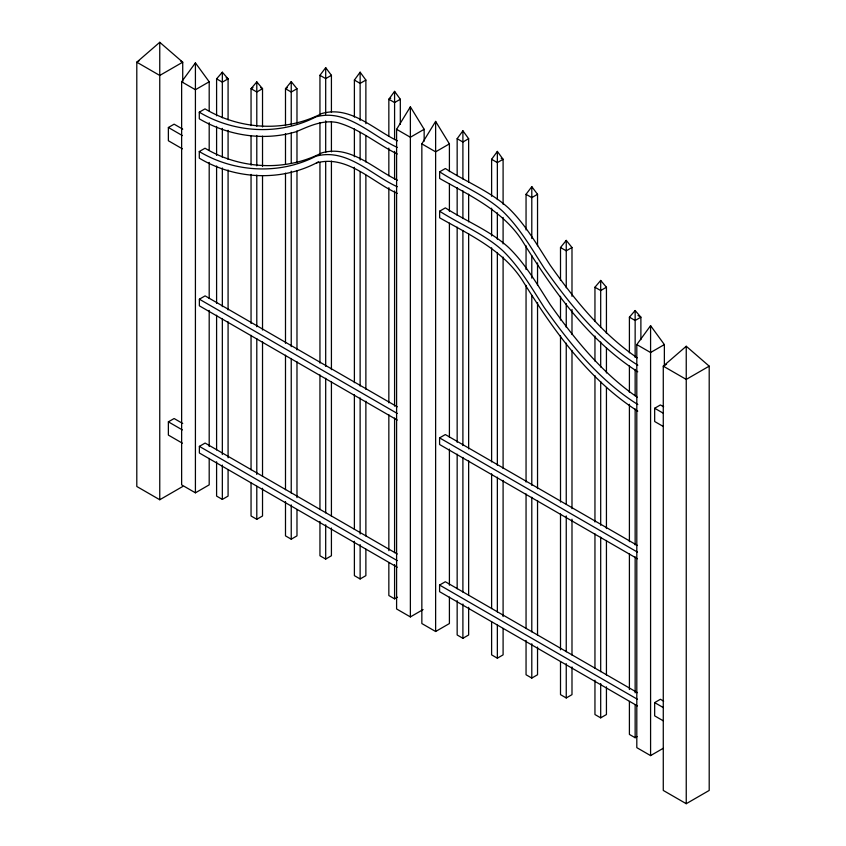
<?xml version="1.0" encoding="UTF-8"?>
<svg xmlns="http://www.w3.org/2000/svg" width="846" height="846" viewBox="0 0 846 846"><rect width="100%" height="100%" fill="white"/><g stroke="black" fill="none" stroke-linecap="round" stroke-linejoin="round"><path stroke-width="1.27" d="M423.085 609.575L410.373 616.914L396.594 608.961L396.594 129.301L410.373 106.818L424.153 129.301L424.153 141.187M449.406 597.117L449.406 623.544L435.627 631.497L421.847 623.544L421.847 143.883L435.627 121.401L449.406 143.883L449.406 171.632M400.317 124.33L400.317 99.257L394.585 91.368L388.843 99.257L388.843 136.217M457.157 175.661L457.157 138.702L462.899 130.813L468.642 138.702L468.642 182.26M209.195 458.426L209.195 484.853L195.415 492.816L181.636 484.853L181.636 81.776L195.415 62.89L209.195 81.776L209.195 110.858M354.389 117.065L354.389 80.063L360.132 72.196L365.874 80.063L365.874 123.675M491.611 196.293L491.611 159.291L497.353 151.413L503.095 159.291L503.095 204.224M663.306 748.255L650.585 755.605L636.805 747.653L636.805 344.576L650.585 325.678L664.364 344.576L664.364 365.715M319.947 114.897L319.947 75.305L325.689 67.669L331.421 75.305L331.421 112.264M526.053 229.943L526.053 194.294L531.796 186.67L537.538 194.294L537.538 245.774M296.978 123.03L296.978 88.735L291.236 81.628L285.493 88.735L285.493 125.663M560.507 280.481L560.507 247.508L566.249 240.401L571.991 247.508L571.991 296.312M262.524 126.932L262.524 88.682L256.793 81.893L251.051 88.682L251.051 125.61M594.95 321.522L594.95 287.238L600.692 280.449L606.434 287.238L606.434 333.398M216.597 115.807L216.597 78.837L222.339 72.206L228.082 78.837L228.082 119.772M629.403 352.814L629.403 317.165L635.145 310.535L640.887 317.165L640.887 339.616M182.725 82.02L182.725 62.192L159.757 42.3L136.798 62.192L136.798 486.482L159.757 499.743L182.725 486.482M686.243 346.257L663.275 366.149L663.275 790.439L686.243 803.7L709.202 790.439L709.202 366.149L686.243 346.257L686.243 803.7M138.977 60.923L136.798 62.192L159.757 75.453L182.725 62.192L180.536 60.923M209.195 81.776L195.415 89.729L181.636 81.776M182.366 148.833L168.375 140.753L168.375 127.492L174.117 124.172L182.725 129.142M397.271 154.004C377.179 144.116 359.476 128.719 337.681 122.638C323.119 119.508 309.403 126.054 296.364 131.648C263.973 141.377 228.304 135.794 199.307 118.831L199.275 112.18L205.018 108.87C240.042 129.84 285.208 132.41 321.713 113.544C350.297 105.253 373.816 129.533 397.43 140.827M252.965 87.582L251.051 88.682L256.793 92.003L262.524 88.682L260.621 87.582M287.407 87.624L285.493 88.735L291.236 92.045L296.978 88.735M318.392 161.819L316.478 162.929C279.815 181.848 234.479 179.225 199.307 158.181L199.275 151.54L205.018 148.219C240.042 169.189 285.208 171.77 321.713 152.904C350.297 144.613 373.816 168.893 397.43 180.187M331.421 75.305L325.689 78.615L319.947 75.305M365.874 80.063L360.132 83.384L354.389 80.063M390.757 98.147L388.843 99.257L394.585 102.567L400.317 99.257M424.153 129.301L410.373 137.253L396.594 129.301M449.406 143.883L435.627 151.836L421.847 143.883M468.642 138.702L462.899 142.012L457.157 138.702M397.25 420.06L199.37 305.829L199.37 299.198L205.113 295.878L397.271 406.82M637.768 371.785C588.774 340.483 554.183 291.796 523.78 243.257C504.776 211.574 470.492 195.891 439.634 178.453L439.634 171.823L445.377 168.513C466.209 181.975 490.067 191.196 508.552 208.074C525.588 224.602 537.369 245.372 550.154 265.136C574.603 299.833 601.992 333.567 637.207 357.837M637.768 411.135C588.774 379.843 554.183 331.146 523.78 282.617C504.776 250.934 470.492 235.241 439.634 217.813L439.634 211.183L445.377 207.862C466.209 221.335 490.067 230.546 508.552 247.423C525.588 263.952 537.369 284.732 550.154 304.497C574.603 339.193 601.992 372.917 637.207 397.186M537.538 194.294L531.796 197.615L526.053 194.294M182.366 443.177L168.375 435.098L168.375 421.837L174.117 418.527L182.725 423.497M397.25 567.243L199.37 453.001L199.37 446.371L205.113 443.061L397.271 553.993M571.991 247.508L566.249 250.828L560.507 247.508M216.597 461.757L216.597 496.094L222.339 499.404L228.082 496.094L228.082 469.689M606.434 287.238L600.692 290.548L594.95 287.238M251.051 483.013L251.051 515.986L256.793 519.296L262.524 515.986L262.524 488.29M637.45 558.751L439.582 444.51L439.582 437.879L445.324 434.558L637.472 545.501M285.493 501.572L285.493 535.867L291.236 539.188L296.978 535.867L296.978 509.493M664.364 344.576L650.585 352.528L636.805 344.576M319.947 521.443L319.947 555.759L325.689 559.069L331.421 555.759L331.421 528.041M666.553 364.256L663.275 366.149L686.243 379.41L709.202 366.149M663.275 426.479L654.667 421.509L654.667 408.248L660.409 404.938L663.634 406.799M354.389 541.281L354.389 575.65L360.132 578.96L365.874 575.65L365.874 549.213M388.843 562.537L388.843 595.531L394.585 598.852L397.451 597.191M637.45 705.924L439.582 591.682L439.582 585.051L445.324 581.741L637.472 692.673M457.157 600.66L457.157 634.976L462.899 638.296L468.642 634.976L468.642 607.259M491.611 621.831L491.611 654.867L497.353 658.188L503.095 654.867L503.095 628.441M526.053 640.443L526.053 674.759L531.796 678.069L537.538 674.759L537.538 647.042M560.507 661.667L560.507 694.64L566.249 697.961L571.991 694.64L571.991 666.944M594.95 680.247L594.95 714.532L600.692 717.852L606.434 714.532L606.434 686.836M663.275 720.834L654.667 715.864L654.667 702.603L660.409 699.282L663.634 701.154M629.403 701.408L629.403 734.423L635.145 737.733L637.059 736.633M316.478 162.929C347.156 154.469 371.732 181.985 397.271 193.353M199.275 112.18C234.31 133.15 279.466 135.73 315.97 116.864C346.828 108.309 371.606 135.868 397.271 147.373M199.275 151.54C234.31 172.499 279.466 175.08 315.97 156.214C346.828 147.669 371.606 175.228 397.271 186.723M501.181 158.181L503.095 159.291L497.353 162.601L491.611 159.291M439.634 171.823C460.467 185.295 484.335 194.506 502.81 211.384C519.846 227.912 531.637 248.692 544.412 268.457C570.341 305.046 599.391 341.097 637.81 365.186M226.168 77.737L228.082 78.837L222.339 82.157L216.597 78.837M638.011 315.505L640.887 317.165L635.145 320.486L629.403 317.165M439.634 211.183C460.467 224.645 484.335 233.856 502.81 250.733C519.846 267.262 531.637 288.042 544.412 307.807C570.341 344.396 599.391 380.457 637.81 404.536M168.375 127.492L182.366 135.572M654.667 408.248L663.275 413.218M199.37 299.198L397.25 413.44M439.582 437.879L637.45 552.121M168.375 421.837L182.366 429.927M654.667 702.603L663.275 707.573M199.37 446.371L397.25 560.612M439.582 585.051L637.45 699.293M650.585 325.678L650.585 755.605M635.145 310.535L635.145 357.456M635.145 369.332L635.145 395.748M635.145 408.946L635.145 544.951M635.145 556.837L635.145 692.842M635.145 704.729L635.145 737.733M629.403 366.022L629.403 392.428M629.403 404.314L629.403 541.641M629.403 553.527L629.403 689.532M606.434 347.907L606.434 372.959M606.434 387.468L606.434 528.581M606.434 540.446L606.434 674.971M600.692 280.449L600.692 327.476M600.692 341.985L600.692 367.048M600.692 381.546L600.692 525.303M600.692 537.168L600.692 671.692M600.692 683.557L600.692 717.852M594.95 336.031L594.95 361.094M594.95 375.603L594.95 521.982M594.95 533.858L594.95 668.372M571.991 309.499L571.991 334.561M571.991 350.392L571.991 508.668M571.991 519.222L571.991 655.079M566.249 240.401L566.249 287.756M566.249 303.587L566.249 327.328M566.249 343.159L566.249 504.068M566.249 515.944L566.249 651.801M566.249 663.666L566.249 697.961M560.507 296.312L560.507 320.052M560.507 335.883L560.507 502.069M560.507 513.945L560.507 649.802M537.538 262.937L537.538 285.377M537.538 302.53L537.538 488.65M537.538 500.525L537.538 635.156M531.796 186.67L531.796 238.53M531.796 255.693L531.796 278.133M531.796 295.286L531.796 485.361M531.796 497.237L531.796 631.877M531.796 643.753L531.796 678.069M526.053 245.774L526.053 269.536M526.053 285.377L526.053 482.051M526.053 493.927L526.053 628.557M503.095 217.433L503.095 243.87M503.095 257.078L503.095 468.525M503.095 480.422L503.095 616.544M497.353 151.413L497.353 199.603M497.353 212.822L497.353 239.249M497.353 252.468L497.353 465.237M497.353 477.133L497.353 611.933M497.353 625.141L497.353 658.188M491.611 208.19L491.611 235.939M491.611 247.836L491.611 461.927M491.611 473.813L491.611 608.612M468.642 194.136L468.642 221.853M468.642 233.729L468.642 448.877M468.642 460.753L468.642 595.383M462.899 130.813L462.899 178.971M462.899 190.847L462.899 218.564M462.899 230.45L462.899 445.588M462.899 457.464L462.899 592.094M462.899 603.981L462.899 638.296M457.157 187.537L457.157 215.254M457.157 227.13L457.157 442.278M457.157 454.154L457.157 588.784M449.406 183.529L449.406 211.278M449.406 223.164L449.406 437.234M449.406 449.12L449.406 585.221M435.627 121.401L435.627 631.497M410.373 106.818L410.373 616.914M394.585 91.368L394.585 139.527M394.585 151.402L394.585 179.119M394.585 191.006L394.585 406.143M394.585 418.019L394.585 552.65M394.585 564.536L394.585 598.852M388.843 148.092L388.843 175.809M388.843 187.685L388.843 402.833M388.843 414.709L388.843 550.661M365.874 135.572L365.874 161.998M365.874 175.217L365.874 389.308M365.874 401.205L365.874 536.004M360.132 72.196L360.132 120.386M360.132 132.283L360.132 160.031M360.132 171.928L360.132 386.019M360.132 397.906L360.132 534.027M360.132 544.602L360.132 578.96M354.389 128.962L354.389 156.721M354.389 167.286L354.389 382.699M354.389 394.596L354.389 529.395M331.421 121.496L331.421 151.857M331.421 161.1L331.421 369.649M331.421 381.525L331.421 516.155M325.689 67.669L325.689 114.252M325.689 120.851L325.689 152.534M325.689 161.776L325.689 366.36M325.689 378.236L325.689 512.877M325.689 524.753L325.689 559.069M319.947 122.818L319.947 154.501M319.947 162.421L319.947 363.05M319.947 374.926L319.947 509.556M296.978 130.94L296.978 162.601M296.978 170.511L296.978 349.895M296.978 361.76L296.978 497.617M291.236 81.628L291.236 125.028M291.236 132.938L291.236 163.278M291.236 171.188L291.236 346.617M291.236 358.482L291.236 493.017M291.236 504.893L291.236 539.188M285.493 133.583L285.493 163.913M285.493 173.144L285.493 343.296M285.493 355.172L285.493 489.707M262.524 136.164L262.524 166.493M262.524 175.725L262.524 330.025M262.524 341.9L262.524 476.414M256.793 81.893L256.793 126.287M256.793 135.519L256.793 165.858M256.793 175.09L256.793 326.746M256.793 338.622L256.793 474.458M256.793 486.323L256.793 519.296M251.051 136.164L251.051 165.181M251.051 174.413L251.051 323.436M251.051 335.302L251.051 469.826M228.082 130.337L228.082 159.386M228.082 169.951L228.082 309.911M228.082 321.797L228.082 457.802M222.339 72.206L222.339 117.806M222.339 128.37L222.339 157.419M222.339 167.984L222.339 306.622M222.339 318.508L222.339 454.514M222.339 465.078L222.339 499.404M216.597 126.371L216.597 155.421M216.597 165.985L216.597 303.312M216.597 315.198L216.597 449.882M209.195 122.744L209.195 150.503M209.195 162.39L209.195 298.511M209.195 310.408L209.195 446.529M195.415 62.89L195.415 492.816M159.757 42.3L159.757 499.743"/></g></svg>
